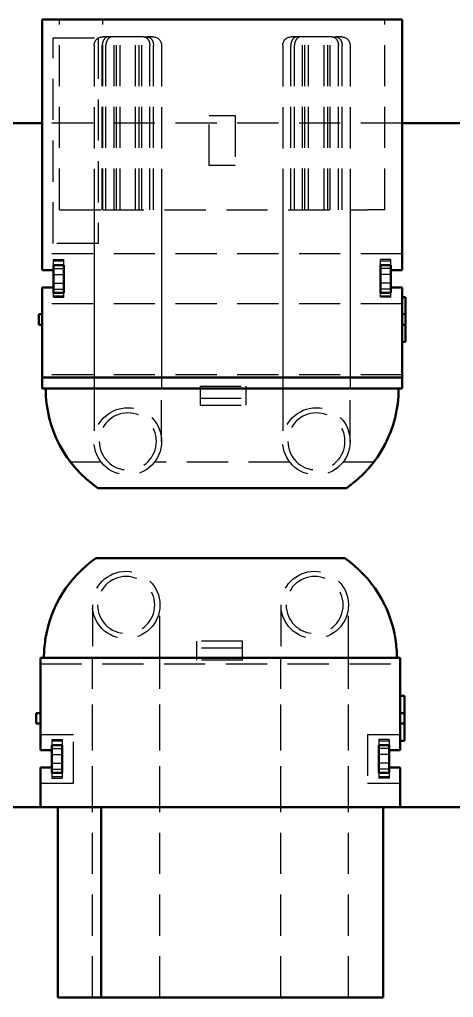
# Model space of a CAD drawing. Header units: millimetres. Extents: x 0 to 420, y 0 to 297.
# Drawn here: x 128.6 to 153.7, y 141.6 to 198.1 of the extents above; entities that cross this region are included whole.
import ezdxf

# ---------------------------------------------------------------- set-up
doc = ezdxf.new("R2010")
doc.units = ezdxf.units.MM
doc.header["$LTSCALE"] = 0.75
doc.linetypes.add('HIDDEN2', pattern=[4.7625, 3.175, -1.5875])
doc.layers.add('Hidden', color=7, linetype='HIDDEN2', lineweight=25)
doc.layers.add('Visible', color=7, linetype='Continuous', lineweight=50)

msp = doc.modelspace()

# ---------------------------------------------------------------- linework, layer by layer
at = {"layer": 'Hidden', "extrusion": (-1e-16, -1, 0)}
for p, q in [((130.886, 187.128), (130.886, 198.128)), ((133.386, 187.128), (133.386, 198.128)), ((149.686, 187.128), (149.686, 198.128)), ((130.521, 185.178), (130.521, 197.078)), ((130.521, 197.078), (133.121, 197.078)), ((133.121, 197.078), (133.121, 185.178)), ((133.71, 197.128), (133.386, 197.128)), ((133.922, 197.128), (133.71, 197.128)), ((135.75, 197.128), (133.922, 197.128)), ((134.036, 187.128), (134.036, 197.128)), ((134.174, 187.128), (134.174, 197.128)), ((134.386, 187.128), (134.386, 197.128)), ((135.285, 187.128), (135.285, 197.128)), ((135.498, 187.128), (135.498, 197.128)), ((135.636, 187.128), (135.636, 197.128)), ((135.75, 197.128), (135.962, 197.128)), ((136.286, 197.128), (135.962, 197.128)), ((144.61, 197.128), (144.286, 197.128)), ((144.822, 197.128), (144.61, 197.128)), ((146.65, 197.128), (144.822, 197.128)), ((144.936, 187.128), (144.936, 197.128)), ((145.074, 187.128), (145.074, 197.128)), ((145.286, 187.128), (145.286, 197.128)), ((146.185, 187.128), (146.185, 197.128)), ((146.398, 187.128), (146.398, 197.128)), ((146.536, 187.128), (146.536, 197.128)), ((146.65, 197.128), (146.862, 197.128)), ((147.186, 197.128), (146.862, 197.128)), ((132.886, 196.628), (132.886, 176.728)), ((133.355, 187.128), (133.355, 196.628)), ((133.567, 187.128), (133.567, 196.628)), ((136.105, 187.128), (136.105, 196.628)), ((136.317, 187.128), (136.317, 196.628)), ((136.786, 196.628), (136.786, 176.728)), ((143.786, 196.628), (143.786, 176.728)), ((144.255, 187.128), (144.255, 196.628)), ((144.467, 187.128), (144.467, 196.628)), ((147.005, 187.128), (147.005, 196.628)), ((147.217, 187.128), (147.217, 196.628)), ((147.686, 196.628), (147.686, 176.728)), ((139.536, 192.578), (141.036, 192.578)), ((139.536, 189.678), (139.536, 192.578)), ((141.036, 192.578), (141.036, 189.678)), ((150.686, 192.128), (129.886, 192.128)), ((150.686, 192.128), (129.886, 192.128)), ((141.036, 189.678), (139.536, 189.678)), ((130.886, 187.128), (133.386, 187.128)), ((132.886, 187.128), (132.886, 177.428)), ((133.386, 187.128), (148.686, 187.128)), ((136.786, 187.128), (136.786, 177.428)), ((143.786, 187.128), (143.786, 177.428)), ((147.686, 187.128), (147.686, 177.428)), ((149.686, 187.128), (148.686, 187.128)), ((133.121, 185.178), (130.521, 185.178)), ((150.686, 184.578), (129.886, 184.578)), ((130.536, 184.245), (131.136, 184.245)), ((130.536, 183.928), (130.536, 184.245)), ((130.536, 184.245), (131.136, 184.245)), ((130.536, 183.928), (130.536, 184.245)), ((130.536, 184.245), (131.136, 184.245)), ((130.536, 183.928), (130.536, 184.245)), ((131.136, 184.149), (130.536, 184.149)), ((131.136, 184.149), (130.536, 184.149)), ((131.136, 183.928), (131.136, 184.245)), ((131.136, 183.928), (131.136, 184.245)), ((131.136, 183.928), (131.136, 184.245)), ((149.436, 183.928), (149.436, 184.245)), ((150.036, 184.245), (149.436, 184.245)), ((150.036, 184.245), (149.436, 184.245)), ((149.436, 183.928), (149.436, 184.245)), ((150.036, 184.245), (149.436, 184.245)), ((149.436, 183.928), (149.436, 184.245)), ((150.036, 184.149), (149.436, 184.149)), ((150.036, 184.149), (149.436, 184.149)), ((150.036, 183.928), (150.036, 184.245)), ((150.036, 183.928), (150.036, 184.245)), ((150.036, 183.928), (150.036, 184.245)), ((130.536, 183.728), (131.136, 183.728)), ((130.536, 183.378), (131.136, 183.378)), ((150.036, 183.728), (149.436, 183.728)), ((150.036, 183.378), (149.436, 183.378)), ((130.536, 182.878), (131.136, 182.878)), ((150.036, 182.878), (149.436, 182.878)), ((130.536, 182.528), (131.136, 182.528)), ((130.536, 182.071), (130.536, 182.328)), ((130.536, 182.071), (130.536, 182.328)), ((130.536, 182.071), (130.536, 182.328)), ((130.536, 182.149), (131.136, 182.149)), ((130.536, 182.149), (131.136, 182.149)), ((131.136, 182.071), (131.136, 182.328)), ((131.136, 182.071), (131.136, 182.328)), ((131.136, 182.071), (131.136, 182.328)), ((150.036, 182.528), (149.436, 182.528)), ((149.436, 182.071), (149.436, 182.328)), ((149.436, 182.071), (149.436, 182.328)), ((149.436, 182.071), (149.436, 182.328)), ((149.436, 182.149), (150.036, 182.149)), ((149.436, 182.149), (150.036, 182.149)), ((150.036, 182.071), (150.036, 182.328)), ((150.036, 182.071), (150.036, 182.328)), ((150.036, 182.071), (150.036, 182.328)), ((150.686, 181.678), (129.886, 181.678)), ((130.536, 182.071), (131.136, 182.071)), ((130.536, 182.071), (131.136, 182.071)), ((130.536, 182.071), (131.136, 182.071)), ((150.036, 182.071), (149.436, 182.071)), ((150.036, 182.071), (149.436, 182.071)), ((150.036, 182.071), (149.436, 182.071)), ((150.686, 177.578), (129.886, 177.578)), ((132.886, 177.428), (132.886, 176.728)), ((136.786, 177.428), (136.786, 176.728)), ((143.786, 177.428), (143.786, 176.728)), ((147.686, 177.428), (147.686, 176.728)), ((132.886, 176.728), (132.886, 173.728)), ((132.886, 176.728), (132.886, 173.728)), ((136.786, 173.728), (136.786, 176.728)), ((136.786, 173.728), (136.786, 176.728)), ((139.01, 176.928), (139.01, 176.228)), ((139.01, 176.928), (141.66, 176.928)), ((141.66, 176.928), (141.66, 176.228)), ((143.786, 176.728), (143.786, 173.728)), ((143.786, 176.728), (143.786, 173.728)), ((147.686, 173.728), (147.686, 176.728)), ((147.686, 173.728), (147.686, 176.728)), ((139.01, 176.228), (139.01, 175.828)), ((139.01, 176.228), (141.66, 176.228)), ((141.66, 176.228), (141.66, 175.828)), ((139.01, 175.828), (141.66, 175.828)), ((131.814, 172.528), (131.524, 172.528)), ((133.299, 172.528), (131.524, 172.528)), ((133.299, 172.528), (131.815, 172.528)), ((144.199, 172.528), (136.373, 172.528)), ((144.199, 172.528), (136.373, 172.528)), ((148.757, 172.528), (147.273, 172.528)), ((149.048, 172.528), (147.273, 172.528)), ((149.048, 172.528), (148.757, 172.528)), ((132.786, 164.265), (132.786, 161.265)), ((132.786, 164.265), (132.786, 161.265)), ((136.686, 161.265), (136.686, 164.265)), ((136.686, 161.265), (136.686, 164.265)), ((143.686, 164.265), (143.686, 161.265)), ((143.686, 164.265), (143.686, 161.265)), ((147.586, 161.265), (147.586, 164.265)), ((147.586, 161.265), (147.586, 164.265)), ((138.816, 161.765), (138.816, 162.165)), ((141.466, 162.165), (138.816, 162.165)), ((141.466, 161.765), (141.466, 162.165)), ((132.786, 152.565), (132.786, 161.265)), ((132.786, 141.565), (132.786, 161.265)), ((136.686, 152.565), (136.686, 161.265)), ((136.686, 141.565), (136.686, 161.265)), ((138.816, 161.065), (138.816, 161.765)), ((141.466, 161.765), (138.816, 161.765)), ((141.466, 161.065), (141.466, 161.765)), ((143.686, 152.565), (143.686, 161.265)), ((143.686, 141.565), (143.686, 161.265)), ((147.586, 152.565), (147.586, 161.265)), ((147.586, 141.565), (147.586, 161.265)), ((129.786, 160.865), (150.586, 160.865)), ((141.466, 161.065), (138.816, 161.065)), ((129.786, 156.765), (131.686, 156.765)), ((131.686, 153.965), (131.686, 156.765)), ((148.686, 156.765), (148.686, 153.965)), ((148.686, 156.765), (150.586, 156.765)), ((130.436, 156.482), (130.436, 156.165)), ((130.436, 156.482), (131.036, 156.482)), ((130.436, 156.482), (131.036, 156.482)), ((130.436, 156.482), (130.436, 156.165)), ((130.436, 156.482), (131.036, 156.482)), ((130.436, 156.482), (130.436, 156.165)), ((131.036, 156.387), (130.436, 156.387)), ((131.036, 156.387), (130.436, 156.387)), ((131.036, 156.482), (131.036, 156.165)), ((131.036, 156.482), (131.036, 156.165)), ((131.036, 156.482), (131.036, 156.165)), ((149.336, 156.482), (149.336, 156.165)), ((149.936, 156.482), (149.336, 156.482)), ((149.336, 156.482), (149.336, 156.165)), ((149.936, 156.482), (149.336, 156.482)), ((149.336, 156.482), (149.336, 156.165)), ((149.936, 156.482), (149.336, 156.482)), ((149.936, 156.387), (149.336, 156.387)), ((149.936, 156.387), (149.336, 156.387)), ((149.936, 156.482), (149.936, 156.165)), ((149.936, 156.482), (149.936, 156.165)), ((149.936, 156.482), (149.936, 156.165)), ((130.436, 155.965), (131.036, 155.965)), ((130.436, 155.615), (131.036, 155.615)), ((149.936, 155.965), (149.336, 155.965)), ((149.936, 155.615), (149.336, 155.615)), ((130.436, 155.115), (131.036, 155.115)), ((149.936, 155.115), (149.336, 155.115)), ((130.436, 154.765), (131.036, 154.765)), ((130.436, 154.565), (130.436, 154.247)), ((130.436, 154.565), (130.436, 154.247)), ((130.436, 154.565), (130.436, 154.247)), ((131.036, 154.565), (131.036, 154.247)), ((131.036, 154.565), (131.036, 154.247)), ((131.036, 154.565), (131.036, 154.247)), ((149.936, 154.765), (149.336, 154.765)), ((149.336, 154.565), (149.336, 154.247)), ((149.336, 154.565), (149.336, 154.247)), ((149.336, 154.565), (149.336, 154.247)), ((149.936, 154.565), (149.936, 154.247)), ((149.936, 154.565), (149.936, 154.247)), ((149.936, 154.565), (149.936, 154.247)), ((129.786, 153.965), (131.686, 153.965)), ((130.436, 154.343), (131.036, 154.343)), ((130.436, 154.343), (131.036, 154.343)), ((130.436, 154.247), (131.036, 154.247)), ((130.436, 154.247), (131.036, 154.247)), ((130.436, 154.247), (131.036, 154.247)), ((148.686, 153.965), (150.586, 153.965)), ((149.336, 154.343), (149.936, 154.343)), ((149.336, 154.343), (149.936, 154.343)), ((149.936, 154.247), (149.336, 154.247)), ((149.936, 154.247), (149.336, 154.247)), ((149.936, 154.247), (149.336, 154.247))]:
    msp.add_line(p, q, dxfattribs=at)
at = {"layer": 'Hidden'}
for centre in [(134.836, 173.728), (134.836, 173.728), (145.736, 173.728), (145.736, 173.728), (134.736, 164.265), (134.736, 164.265), (145.636, 164.265), (145.636, 164.265)]:
    msp.add_circle(centre, 1.95, dxfattribs=at)
at = {"layer": 'Hidden', "extrusion": (0, 0, -1)}
for centre in [(-134.836, 173.728), (-145.736, 173.728), (-134.736, 164.265), (-145.636, 164.265)]:
    msp.add_circle(centre, 1.65, dxfattribs=at)
for centre, start, end in [((-133.386, 196.628), 0, 90), ((-136.286, 196.628), 90, 180), ((-144.286, 196.628), 0, 90), ((-147.186, 196.628), 90, 180)]:
    msp.add_arc(centre, 0.5, start, end, dxfattribs=at)
at = {"layer": 'Hidden'}
for points in [[(133.71, 197.128), (133.666, 197.128), (133.614, 197.113), (133.533, 197.066), (133.49, 197.025), (133.428, 196.937), (133.399, 196.876), (133.365, 196.762), (133.355, 196.689), (133.355, 196.628)], [(133.922, 197.128), (133.878, 197.128), (133.827, 197.113), (133.746, 197.066), (133.702, 197.025), (133.64, 196.937), (133.611, 196.876), (133.577, 196.762), (133.567, 196.689), (133.567, 196.628)], [(135.75, 197.128), (135.794, 197.128), (135.845, 197.113), (135.926, 197.066), (135.97, 197.025), (136.032, 196.937), (136.061, 196.876), (136.094, 196.762), (136.105, 196.689), (136.105, 196.628)], [(135.962, 197.128), (136.006, 197.128), (136.057, 197.113), (136.138, 197.066), (136.182, 197.025), (136.244, 196.937), (136.273, 196.876), (136.307, 196.762), (136.317, 196.689), (136.317, 196.628)], [(144.61, 197.128), (144.566, 197.128), (144.514, 197.113), (144.433, 197.066), (144.39, 197.025), (144.328, 196.937), (144.299, 196.876), (144.265, 196.762), (144.255, 196.689), (144.255, 196.628)], [(144.822, 197.128), (144.778, 197.128), (144.727, 197.113), (144.646, 197.066), (144.602, 197.025), (144.54, 196.937), (144.511, 196.876), (144.477, 196.762), (144.467, 196.689), (144.467, 196.628)], [(146.65, 197.128), (146.694, 197.128), (146.745, 197.113), (146.826, 197.066), (146.87, 197.025), (146.932, 196.937), (146.961, 196.876), (146.994, 196.762), (147.005, 196.689), (147.005, 196.628)], [(146.862, 197.128), (146.906, 197.128), (146.957, 197.113), (147.038, 197.066), (147.082, 197.025), (147.144, 196.937), (147.173, 196.876), (147.207, 196.762), (147.217, 196.689), (147.217, 196.628)]]:
    msp.add_open_spline(points, degree=3, knots=[0.22287048, 0.22287048, 0.22287048, 0.22287048, 0.24149935, 0.24149935, 0.26006376, 0.26006376, 0.27858256, 0.27858256, 0.29707323, 0.29707323, 0.29707323, 0.29707323], dxfattribs=at)
at = {"layer": 'Visible', "extrusion": (-1e-16, -1, 0)}
for p, q in [((130.486, 198.128), (129.886, 198.128)), ((129.886, 183.628), (129.886, 198.128)), ((150.086, 198.128), (130.486, 198.128)), ((150.686, 198.128), (150.086, 198.128)), ((150.686, 198.128), (150.686, 183.628)), ((129.886, 192.128), (124.653, 192.128)), ((129.886, 192.128), (124.653, 192.128)), ((154.718, 192.128), (150.686, 192.128)), ((154.718, 192.128), (150.686, 192.128)), ((130.536, 183.928), (130.536, 183.628)), ((131.136, 183.928), (130.536, 183.928)), ((131.136, 182.328), (131.136, 183.928)), ((149.436, 182.328), (149.436, 183.928)), ((149.436, 183.928), (150.036, 183.928)), ((150.036, 183.928), (150.036, 183.628)), ((129.886, 183.628), (130.486, 183.628)), ((130.536, 183.628), (130.486, 183.628)), ((130.536, 182.628), (130.536, 183.628)), ((150.036, 183.628), (150.086, 183.628)), ((150.036, 182.628), (150.036, 183.628)), ((150.086, 183.628), (150.686, 183.628)), ((130.486, 182.628), (129.886, 182.628)), ((129.886, 177.428), (129.886, 182.628)), ((130.486, 182.628), (130.536, 182.628)), ((130.536, 182.628), (130.536, 182.328)), ((130.536, 182.328), (131.136, 182.328)), ((150.036, 182.328), (149.436, 182.328)), ((150.086, 182.628), (150.036, 182.628)), ((150.036, 182.628), (150.036, 182.328)), ((150.686, 182.628), (150.086, 182.628)), ((150.686, 182.628), (150.686, 177.428)), ((150.886, 182.078), (150.686, 182.078)), ((150.886, 182.078), (150.886, 181.078)), ((129.686, 180.478), (129.686, 181.078)), ((129.686, 181.078), (129.886, 181.078)), ((150.886, 181.078), (150.686, 181.078)), ((150.886, 181.078), (150.886, 180.478)), ((129.686, 180.478), (129.886, 180.478)), ((150.886, 180.478), (150.686, 180.478)), ((150.886, 180.478), (150.886, 179.478)), ((150.886, 179.478), (150.686, 179.478)), ((129.886, 177.428), (130.486, 177.428)), ((129.886, 176.778), (129.886, 177.428)), ((129.886, 177.428), (130.486, 177.428)), ((150.086, 177.428), (130.486, 177.428)), ((150.086, 177.428), (130.486, 177.428)), ((150.086, 177.428), (150.686, 177.428)), ((150.086, 177.428), (150.686, 177.428)), ((150.686, 177.428), (150.686, 176.778)), ((129.886, 176.778), (130.486, 176.778)), ((130.486, 176.778), (150.086, 176.778)), ((150.086, 176.778), (150.686, 176.778)), ((131.815, 172.528), (131.814, 172.528)), ((148.757, 172.528), (148.757, 172.528)), ((133.253, 171.028), (133.094, 171.028)), ((147.319, 171.028), (133.253, 171.028)), ((147.478, 171.028), (147.319, 171.028)), ((133.153, 166.965), (147.219, 166.965)), ((130.386, 161.215), (129.786, 161.215)), ((129.786, 155.865), (129.786, 161.215)), ((149.986, 161.215), (130.386, 161.215)), ((150.586, 161.215), (149.986, 161.215)), ((150.586, 161.215), (150.586, 155.865)), ((150.836, 159.015), (150.586, 159.015)), ((150.836, 159.015), (150.836, 158.015)), ((129.536, 157.415), (129.536, 158.015)), ((129.536, 158.015), (129.786, 158.015)), ((150.836, 158.015), (150.586, 158.015)), ((150.836, 158.015), (150.836, 157.415)), ((129.536, 157.415), (129.786, 157.415)), ((150.836, 157.415), (150.586, 157.415)), ((150.836, 157.415), (150.836, 156.415)), ((130.436, 156.165), (131.036, 156.165)), ((130.436, 155.865), (130.436, 156.165)), ((131.036, 156.165), (131.036, 154.565)), ((149.936, 156.165), (149.336, 156.165)), ((149.336, 156.165), (149.336, 154.565)), ((149.936, 155.865), (149.936, 156.165)), ((150.836, 156.415), (150.586, 156.415)), ((129.786, 155.865), (130.386, 155.865)), ((130.386, 155.865), (130.436, 155.865)), ((130.436, 155.865), (130.436, 154.865)), ((149.936, 155.865), (149.936, 154.865)), ((149.986, 155.865), (149.936, 155.865)), ((149.986, 155.865), (150.586, 155.865)), ((130.386, 154.865), (129.786, 154.865)), ((129.786, 152.565), (129.786, 154.865)), ((130.436, 154.865), (130.386, 154.865)), ((130.436, 154.565), (130.436, 154.865)), ((131.036, 154.565), (130.436, 154.565)), ((149.336, 154.565), (149.936, 154.565)), ((149.936, 154.565), (149.936, 154.865)), ((149.936, 154.865), (149.986, 154.865)), ((150.586, 154.865), (149.986, 154.865)), ((150.586, 154.865), (150.586, 152.565)), ((118.073, 152.565), (129.786, 152.565)), ((118.073, 152.565), (129.786, 152.565)), ((129.786, 152.565), (130.386, 152.565)), ((149.986, 152.565), (130.386, 152.565)), ((130.786, 141.565), (130.786, 152.565)), ((133.286, 141.565), (133.286, 152.565)), ((149.586, 141.565), (149.586, 152.565)), ((149.986, 152.565), (150.586, 152.565)), ((150.586, 152.565), (161.218, 152.565)), ((150.586, 152.565), (161.218, 152.565)), ((130.786, 141.565), (133.286, 141.565)), ((133.286, 141.565), (148.586, 141.565)), ((149.586, 141.565), (148.586, 141.565))]:
    msp.add_line(p, q, dxfattribs=at)
at = {"layer": 'Visible'}
for centre, start, end in [((137.086, 176.778), 180, 235.2281), ((143.486, 176.778), 304.7719, 0), ((136.985, 161.215), 124.7698, 171.374), ((143.386, 161.215), 8.6268, 55.2293)]:
    msp.add_arc(centre, 7, start, end, dxfattribs=at)
at = {"layer": 'Visible', "extrusion": (0, 0, -1)}
msp.add_ellipse((135.9, 161.332), major_axis=(0.691, 6.395), ratio=0.918421, start_param=4.595242, end_param=4.759135, dxfattribs=at)
at = {"layer": 'Visible'}
for points, knots in [([(132.994, 166.965), (132.994, 166.965), (132.999, 166.965), (133.029, 166.965), (133.041, 166.965), (133.068, 166.965), (133.082, 166.965), (133.106, 166.965), (133.115, 166.965), (133.134, 166.965), (133.143, 166.965), (133.153, 166.965)], [-0.03499294, -0.03499294, -0.03499294, -0.03499294, -0.01793572, -0.01793572, -0.01086657, -0.01086657, -0.00574086, -0.00574086, -0.00291629, -0.00291629, -0.00000209, -0.00000209, -0.00000209, -0.00000209]), ([(147.219, 166.965), (147.228, 166.965), (147.238, 166.965), (147.257, 166.965), (147.266, 166.965), (147.29, 166.965), (147.303, 166.965), (147.331, 166.965), (147.343, 166.965), (147.373, 166.965), (147.378, 166.965), (147.378, 166.965)], [-0.03496729, -0.03496729, -0.03496729, -0.03496729, -0.03206087, -0.03206087, -0.02924385, -0.02924385, -0.02412316, -0.02412316, -0.01706633, -0.01706633, -0.00000019, -0.00000019, -0.00000019, -0.00000019])]:
    msp.add_open_spline(points, degree=3, knots=knots, dxfattribs=at)
msp.add_open_spline([(150.307, 162.265), (150.359, 161.917), (150.386, 161.566), (150.386, 161.215)], degree=3, dxfattribs=at)

doc.saveas('drawing.dxf')
